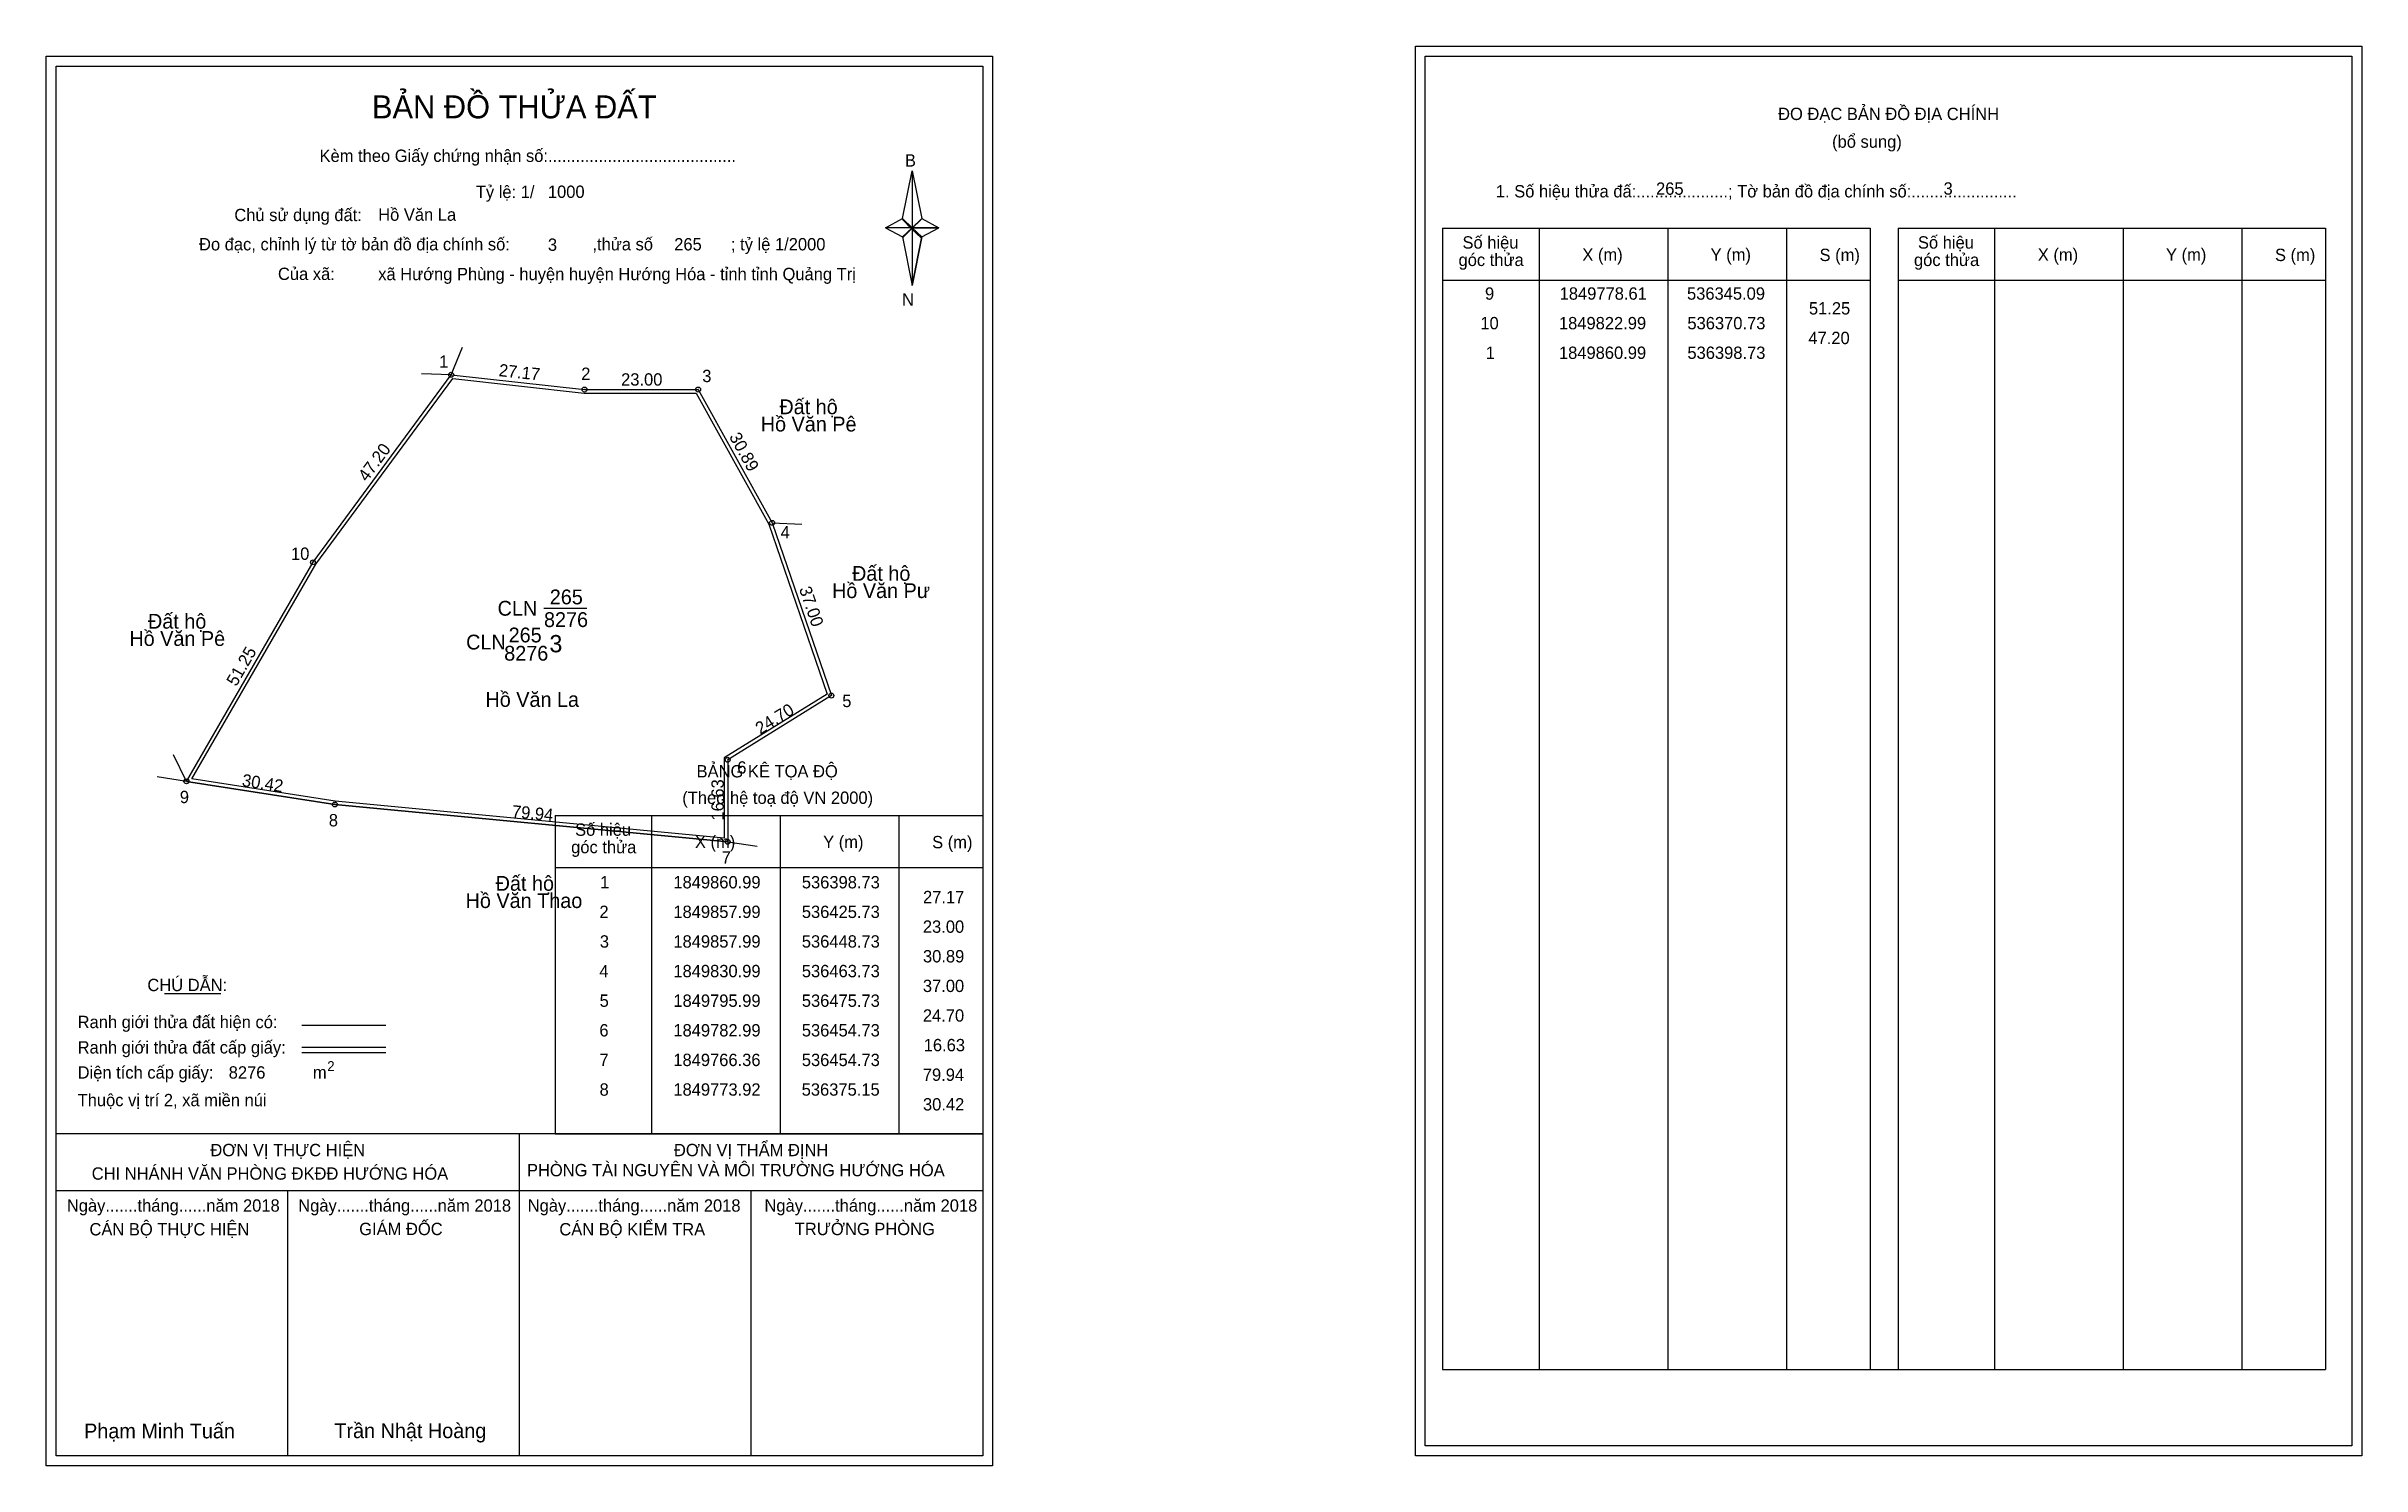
# Model space of a CAD drawing. Extents: x 536317 to 536786, y 1849640 to 1849928.
import ezdxf

# ---------------------------------------------------------------- set-up
doc = ezdxf.new("R2010")
doc.units = 0
for name, color, linetype in [('Level 1', 7, 'Continuous'), ('Level 10', 7, 'Continuous'), ('Level 11', 7, 'Continuous'), ('Level 13', 7, 'Continuous'), ('Level 2', 7, 'Continuous'), ('Level 27', 7, 'Continuous'), ('Level 3', 7, 'Continuous'), ('Level 36', 7, 'Continuous'), ('Level 4', 7, 'Continuous'), ('Level 49', 7, 'Continuous'), ('Level 5', 7, 'Continuous'), ('Level 53', 7, 'Continuous'), ('Level 55', 7, 'Continuous'), ('Level 6', 7, 'Continuous'), ('Level 63', 7, 'Continuous'), ('Level 7', 7, 'Continuous'), ('Level 9', 7, 'Continuous')]:
    doc.layers.add(name, color=color, linetype=linetype)

msp = doc.modelspace()

# ---------------------------------------------------------------- linework, layer by layer
at = {"layer": 'Level 1'}
for p, q in [((536596.03, 1849925.54), (536596.03, 1849925.54)), ((536318.71, 1849923.54), (536318.71, 1849923.54)), ((536490.13, 1849892.66), (536492.1, 1849902.3)), ((536492.1, 1849902.3), (536492.1, 1849890.77)), ((536492.1, 1849902.3), (536494.06, 1849892.66)), ((536486.68, 1849890.77), (536490.13, 1849892.66)), ((536490.13, 1849892.66), (536492.1, 1849890.77)), ((536491.95, 1849890.55), (536490.13, 1849892.44)), ((536493.92, 1849892.44), (536491.95, 1849890.55)), ((536491.95, 1849890.55), (536493.92, 1849892.44)), ((536494.06, 1849892.66), (536492.1, 1849890.77)), ((536492.1, 1849890.77), (536490.13, 1849888.93)), ((536491.95, 1849890.55), (536490.13, 1849888.71)), ((536490.13, 1849888.71), (536491.95, 1849890.55)), ((536490.13, 1849888.93), (536492.1, 1849879.07)), ((536493.92, 1849888.71), (536491.95, 1849890.55)), ((536492.1, 1849890.77), (536492.1, 1849879.07)), ((536492.1, 1849890.77), (536497.51, 1849890.77)), ((536492.1, 1849890.77), (536494.06, 1849888.93)), ((536494.06, 1849888.93), (536492.1, 1849879.07)), ((536494.06, 1849888.93), (536497.51, 1849890.77)), ((536599.56, 1849890.68), (536686.16, 1849890.68)), ((536619.15, 1849659.42), (536619.15, 1849890.68)), ((536645.22, 1849659.42), (536645.22, 1849890.68)), ((536669.2, 1849890.68), (536669.2, 1849659.42)), ((536686.16, 1849890.68), (536686.16, 1849659.42)), ((536691.82, 1849890.68), (536778.42, 1849890.68)), ((536711.41, 1849659.42), (536711.41, 1849890.68)), ((536737.48, 1849659.42), (536737.48, 1849890.68)), ((536761.45, 1849890.68), (536761.45, 1849659.42)), ((536778.42, 1849890.68), (536778.42, 1849659.42)), ((536599.56, 1849880.16), (536686.16, 1849880.16)), ((536691.82, 1849880.16), (536778.42, 1849880.16)), ((536419.8, 1849771.71), (536506.4, 1849771.71)), ((536439.39, 1849707.19), (536439.39, 1849771.71)), ((536465.46, 1849707.19), (536465.46, 1849771.71)), ((536489.43, 1849771.71), (536489.43, 1849707.19)), ((536419.8, 1849761.18), (536506.4, 1849761.18)), ((536340.62, 1849735.6), (536352.03, 1849735.6)), ((536368.49, 1849729.2), (536385.5, 1849729.2)), ((536368.49, 1849724.75), (536385.5, 1849724.75)), ((536368.49, 1849723.66), (536385.5, 1849723.66)), ((536425.53, 1849707.19), (536318.7, 1849707.19)), ((536506.4, 1849707.19), (536401.56, 1849707.19)), ((536412.55, 1849641.96), (536412.55, 1849707.19)), ((536419.8, 1849707.18), (536506.4, 1849707.18)), ((536506.4, 1849695.64), (536318.7, 1849695.64)), ((536365.63, 1849641.96), (536365.63, 1849695.64)), ((536459.48, 1849641.96), (536459.48, 1849695.64)), ((536599.56, 1849659.42), (536778.42, 1849659.42)), ((536783.73, 1849643.96), (536783.73, 1849643.96)), ((536506.4, 1849641.96), (536506.4, 1849641.96))]:
    msp.add_line(p, q, dxfattribs=at)
for points in [[(536490.13, 1849892.66), (536492.1, 1849902.3), (536492.1, 1849890.77)], [(536492.1, 1849890.77), (536494.06, 1849892.66), (536497.51, 1849890.77)], [(536486.68, 1849890.77), (536490.13, 1849888.93), (536492.1, 1849890.77)], [(536492.1, 1849890.77), (536492.1, 1849879.07), (536494.06, 1849888.93)]]:
    msp.add_lwpolyline(points, close=True, dxfattribs=at)
at = {"layer": 'Level 10'}
for p, q in [((536345.09, 1849778.61), (536375.15, 1849773.92)), ((536375.15, 1849773.92), (536454.73, 1849766.36))]:
    msp.add_line(p, q, dxfattribs=at)
for points in [[(536345.09, 1849778.61), (536370.73, 1849822.99), (536398.73, 1849860.99), (536425.73, 1849857.99), (536448.73, 1849857.99), (536463.73, 1849830.99), (536475.73, 1849795.99), (536454.73, 1849782.99), (536454.73, 1849766.36), (536375.15, 1849773.92)], [(536346.21, 1849779.14), (536371.32, 1849822.61), (536399.05, 1849860.25), (536425.69, 1849857.29), (536448.32, 1849857.29), (536463.09, 1849830.7), (536474.89, 1849796.29), (536454.03, 1849783.38), (536454.03, 1849767.13), (536375.24, 1849774.61)]]:
    msp.add_lwpolyline(points, close=True, dxfattribs=at)
at = {"layer": 'Level 11'}
for centre in [(536398.73, 1849860.99), (536425.73, 1849857.99), (536448.73, 1849857.99), (536463.73, 1849830.99), (536370.73, 1849822.99), (536475.73, 1849795.99), (536454.73, 1849782.99), (536345.09, 1849778.61), (536345.09, 1849778.61), (536375.15, 1849773.92), (536454.73, 1849766.36)]:
    msp.add_circle(centre, 0.5, dxfattribs=at)
at = {"layer": 'Level 27'}
for p, q in [((536398.73, 1849860.99), (536400.98, 1849866.55)), ((536398.73, 1849860.99), (536392.73, 1849861.18)), ((536463.73, 1849830.99), (536469.73, 1849830.75)), ((536345.09, 1849778.61), (536342.47, 1849784.01)), ((536345.09, 1849778.61), (536339.17, 1849779.56)), ((536454.73, 1849766.36), (536460.67, 1849765.51))]:
    msp.add_line(p, q, dxfattribs=at)
at = {"layer": 'Level 3'}
for p, q in [((536599.56, 1849890.68), (536599.56, 1849659.42)), ((536691.82, 1849890.68), (536691.82, 1849659.42)), ((536419.8, 1849771.71), (536419.8, 1849707.19))]:
    msp.add_line(p, q, dxfattribs=at)
at = {"layer": 'Level 63'}
for points in [[(536316.7, 1849925.54), (536508.4, 1849925.54), (536508.4, 1849639.96), (536316.7, 1849639.96)], [(536594.03, 1849927.54), (536785.73, 1849927.54), (536785.73, 1849641.96), (536594.03, 1849641.96)], [(536596.03, 1849925.54), (536783.73, 1849925.54), (536783.73, 1849643.96), (536596.03, 1849643.96)], [(536318.7, 1849923.54), (536506.4, 1849923.54), (536506.4, 1849641.96), (536318.7, 1849641.96)]]:
    msp.add_lwpolyline(points, close=True, dxfattribs=at)
at = {"layer": 'Level 9'}
msp.add_line((536417.51, 1849813.68), (536426.22, 1849813.68), dxfattribs=at)

# ---------------------------------------------------------------- texts
at = {"layer": 'Level 1'}
for s, height, p in [('BẢN ĐỒ THỬA ĐẤT', 4.6657, (536382.67, 1849912.94)), ('ĐO ĐẠC BẢN ĐỒ ĐỊA CHÍNH', 2.5, (536667.51, 1849912.6)), ('Kèm theo Giấy chứng nhận số:.........................................', 2.5, (536372.05, 1849904.11)), ('(bổ sung)', 2.5, (536678.45, 1849906.98)), ('B', 2.5, (536490.64, 1849903.17)), ('1. Số hiệu thửa đấ:....................; Tờ bản đồ địa chính số:.......................', 2.5, (536610.34, 1849896.92)), ('Chủ sử dụng đất:', 2.5, (536354.79, 1849892.12)), ('Đo đạc, chỉnh lý từ tờ bản đồ địa chính số:                  ,thửa số                 ; tỷ lệ 1/2000', 2.5, (536347.64, 1849886.19)), ('Số hiệu', 2.5, (536603.58, 1849886.55)), ('Số hiệu', 2.5, (536695.84, 1849886.55)), ('góc thửa', 2.5, (536602.78, 1849883.02)), ('X (m)', 2.5, (536627.86, 1849884.08)), ('Y (m)', 2.5, (536653.84, 1849884.08)), ('S (m)', 2.5, (536675.91, 1849884.03)), ('góc thửa', 2.5, (536695.04, 1849883.02)), ('X (m)', 2.5, (536720.12, 1849884.08)), ('Y (m)', 2.5, (536746.09, 1849884.08)), ('S (m)', 2.5, (536768.17, 1849884.03)), ('Của xã:', 2.5, (536363.63, 1849880.19)), ('N', 2.5, (536490.04, 1849875)), ('BẢNG KÊ TỌA ĐỘ', 2.5, (536448.43, 1849779.41)), ('(Theo hệ toạ độ VN 2000)', 2.5, (536445.53, 1849774.05)), ('góc thửa', 2.5, (536423.02, 1849764.05)), ('Số hiệu', 2.5, (536423.82, 1849767.58)), ('X (m)', 2.5, (536448.1, 1849765.1)), ('Y (m)', 2.5, (536474.07, 1849765.1)), ('S (m)', 2.5, (536496.15, 1849765.05)), ('CHÚ DẪN:', 2.5, (536337.18, 1849736.11)), ('Ranh giới thửa đất hiện có:', 2.5, (536323.05, 1849728.61)), ('Ranh giới thửa đất cấp giấy:', 2.5, (536323.05, 1849723.47)), ('Diện tích cấp giấy:', 2.5, (536323.05, 1849718.39)), ('m', 2.5, (536370.71, 1849718.41)), ('2', 2, (536373.61, 1849719.92)), ('Thuộc vị trí 2, xã miền núi', 2.5, (536323.05, 1849712.79)), ('ĐƠN VỊ THỰC HIỆN', 2.5, (536349.94, 1849702.67)), ('ĐƠN VỊ THẨM ĐỊNH', 2.5, (536443.84, 1849702.67)), ('CHI NHÁNH VĂN PHÒNG ĐKĐĐ HƯỚNG HÓA', 2.5, (536325.9, 1849697.91)), ('PHÒNG TÀI NGUYÊN VÀ MÔI TRƯỜNG HƯỚNG HÓA', 2.5, (536414.07, 1849698.6)), ('Ngày.......tháng......năm 2018', 2.5, (536320.87, 1849691.43)), ('Ngày.......tháng......năm 2018', 2.5, (536367.74, 1849691.43)), ('Ngày.......tháng......năm 2018', 2.5, (536414.22, 1849691.43)), ('Ngày.......tháng......năm 2018', 2.5, (536462.18, 1849691.43)), ('CÁN BỘ THỰC HIỆN', 2.5, (536325.45, 1849686.62)), ('GIÁM ĐỐC', 2.5, (536380.09, 1849686.68)), ('CÁN BỘ KIỂM TRA', 2.5, (536420.63, 1849686.62)), ('TRƯỞNG PHÒNG', 2.5, (536468.32, 1849686.68)), ('Phạm Minh Tuấn', 3, (536324.36, 1849645.5)), ('Trần Nhật Hoàng', 3, (536375.06, 1849645.55))]:
    msp.add_text(s, height=height, dxfattribs=at).set_placement(p)
at = {"layer": 'Level 11'}
msp.add_text('Tỷ lệ: 1/', height=2.5, dxfattribs=at).set_placement((536403.71, 1849896.8))
at = {"layer": 'Level 13'}
for s, p in [('265', (536418.69, 1849814.48)), ('CLN', (536408.12, 1849812.18)), ('8276', (536417.52, 1849809.88))]:
    msp.add_text(s, height=3, dxfattribs=at).set_placement(p)
at = {"layer": 'Level 2'}
msp.add_text('Hồ Văn La', height=3, dxfattribs=at).set_placement((536405.66, 1849793.71))
at = {"layer": 'Level 3'}
msp.add_text('CLN', height=3, dxfattribs=at).set_placement((536401.75, 1849805.33))
at = {"layer": 'Level 36'}
for s, p in [('Đất hộ', (536465.2, 1849853)), ('Hồ Văn Pê', (536461.43, 1849849.5)), ('Đất hộ', (536479.92, 1849819.25)), ('Hồ Văn Pư', (536475.87, 1849815.75)), ('Đất hộ', (536337.3, 1849809.55)), ('Hồ Văn Pê', (536333.53, 1849806.05)), ('Hồ Văn Thao', (536401.64, 1849752.95)), ('Đất hộ', (536407.73, 1849756.45))]:
    msp.add_text(s, height=3, dxfattribs=at).set_placement(p)
at = {"layer": 'Level 4'}
msp.add_text('265', height=3, dxfattribs=at).set_placement((536410.36, 1849806.77))
at = {"layer": 'Level 49'}
for s, rotation, p in [('27.17', 353.6598, (536408.27, 1849860.73)), ('23.00', 360, (536433.14, 1849858.79)), ('47.20', 53.6156, (536381.66, 1849839.17)), ('30.89', 299.0546, (536454.95, 1849848.44)), ('37.00', 288.9246, (536469.16, 1849817.62)), ('51.25', 59.9834, (536355.2, 1849797.71)), ('24.70', 31.7595, (536461.33, 1849788.02)), ('30.42', 351.1321, (536356.21, 1849777.68)), ('16.63', 90, (536453.93, 1849770.67)), ('79.94', 354.5733, (536410.94, 1849771.32))]:
    msp.add_text(s, height=2.5, rotation=rotation, dxfattribs=at).set_placement(p)
at = {"layer": 'Level 5'}
msp.add_text('8276', height=3, dxfattribs=at).set_placement((536409.46, 1849803.07))
at = {"layer": 'Level 53'}
for s, p in [('9', (536608.14, 1849876.2)), ('1849778.61', (536623.26, 1849876.2)), ('536345.09', (536649.06, 1849876.2)), ('51.25', (536673.76, 1849873.2)), ('10', (536607.2, 1849870.2)), ('1849822.99', (536623.12, 1849870.2)), ('536370.73', (536649.14, 1849870.2)), ('47.20', (536673.65, 1849867.2)), ('1', (536608.28, 1849864.2)), ('1849860.99', (536623.12, 1849864.2)), ('536398.73', (536649.14, 1849864.2)), ('1', (536428.9, 1849756.93)), ('1849860.99', (536443.73, 1849756.93)), ('536398.73', (536469.75, 1849756.93)), ('27.17', (536494.3, 1849753.93)), ('2', (536428.75, 1849750.93)), ('1849857.99', (536443.73, 1849750.93)), ('536425.73', (536469.75, 1849750.93)), ('3', (536428.83, 1849744.93)), ('1849857.99', (536443.73, 1849744.93)), ('536448.73', (536469.75, 1849744.93)), ('23.00', (536494.27, 1849747.93)), ('30.89', (536494.29, 1849741.93)), ('4', (536428.74, 1849738.93)), ('1849830.99', (536443.73, 1849738.93)), ('536463.73', (536469.75, 1849738.93)), ('37.00', (536494.27, 1849735.93)), ('5', (536428.79, 1849732.93)), ('1849795.99', (536443.73, 1849732.93)), ('536475.73', (536469.75, 1849732.93)), ('6', (536428.74, 1849726.93)), ('1849782.99', (536443.73, 1849726.93)), ('536454.73', (536469.75, 1849726.93)), ('24.70', (536494.27, 1849729.93)), ('16.63', (536494.44, 1849723.93)), ('7', (536428.75, 1849720.93)), ('1849766.36', (536443.72, 1849720.93)), ('536454.73', (536469.75, 1849720.93)), ('79.94', (536494.26, 1849717.93)), ('8', (536428.78, 1849714.93)), ('1849773.92', (536443.73, 1849714.93)), ('536375.15', (536469.72, 1849714.93)), ('30.42', (536494.29, 1849711.93))]:
    msp.add_text(s, height=2.5, dxfattribs=at).set_placement(p)
at = {"layer": 'Level 55'}
for s, height, p in [('1', 0.4, (536398.62, 1849860.99)), ('0', 0.11, (536398.69, 1849860.88)), ('0', 0.11, (536398.69, 1849860.88)), ('2', 0.4, (536425.59, 1849857.99)), ('0', 0.11, (536425.69, 1849857.88)), ('3', 0.4, (536448.61, 1849857.99)), ('0', 0.11, (536448.69, 1849857.88)), ('4', 0.4, (536463.59, 1849830.99)), ('0', 0.11, (536463.69, 1849830.88)), ('0', 0.11, (536463.69, 1849830.88)), ('0', 0.11, (536463.69, 1849830.88)), ('10', 0.4, (536370.45, 1849822.99)), ('0', 0.11, (536370.69, 1849822.88)), ('5', 0.4, (536475.6, 1849795.99)), ('0', 0.11, (536475.69, 1849795.88)), ('0', 0.11, (536475.69, 1849795.88)), ('6', 0.4, (536454.59, 1849782.99)), ('0', 0.11, (536454.69, 1849782.88)), ('0', 0.11, (536454.69, 1849782.88)), ('9', 0.4, (536344.95, 1849778.61)), ('201', 0.11, (536344.98, 1849778.5)), ('201', 0.11, (536344.98, 1849778.5)), ('0', 0.11, (536345.05, 1849778.5)), ('8', 0.4, (536375.02, 1849773.92)), ('201', 0.11, (536375.04, 1849773.81)), ('201', 0.11, (536375.04, 1849773.81)), ('7', 0.4, (536454.6, 1849766.36)), ('201', 0.11, (536454.62, 1849766.25)), ('201', 0.11, (536454.62, 1849766.25)), ('0', 0.11, (536454.69, 1849766.25)), ('0', 0.11, (536454.69, 1849766.25))]:
    msp.add_text(s, height=height, dxfattribs=at).set_placement(p)
at = {"layer": 'Level 6'}
for s, p in [('1000', (536418.31, 1849896.82)), ('265', (536642.79, 1849897.46)), ('3', (536701.03, 1849897.48)), ('Hồ Văn La', (536383.93, 1849892.19)), ('3', (536418.31, 1849886.1)), ('265', (536443.9, 1849886.18)), ('xã Hướng Phùng - huyện huyện Hướng Hóa - tỉnh tỉnh Quảng Trị', (536383.94, 1849880.15)), ('8276', (536353.65, 1849718.39))]:
    msp.add_text(s, height=2.5, dxfattribs=at).set_placement(p)
at = {"layer": 'Level 7'}
msp.add_text('3', height=3.5, dxfattribs=at).set_placement((536418.63, 1849804.76))
msp.add_text('3', height=3.5, dxfattribs=at).set_placement((536418.63, 1849804.76))
at = {"layer": 'Level 9'}
for s, p in [('1', (536396.29, 1849862.42)), ('2', (536425.06, 1849859.94)), ('3', (536449.58, 1849859.5)), ('4', (536465.44, 1849827.83)), ('10', (536366.27, 1849823.49)), ('5', (536477.94, 1849793.66)), ('6', (536456.67, 1849780.18)), ('9', (536343.75, 1849774.2)), ('8', (536373.93, 1849769.49)), ('7', (536453.51, 1849761.93))]:
    msp.add_text(s, height=2.5, dxfattribs=at).set_placement(p)

doc.saveas('drawing.dxf')
